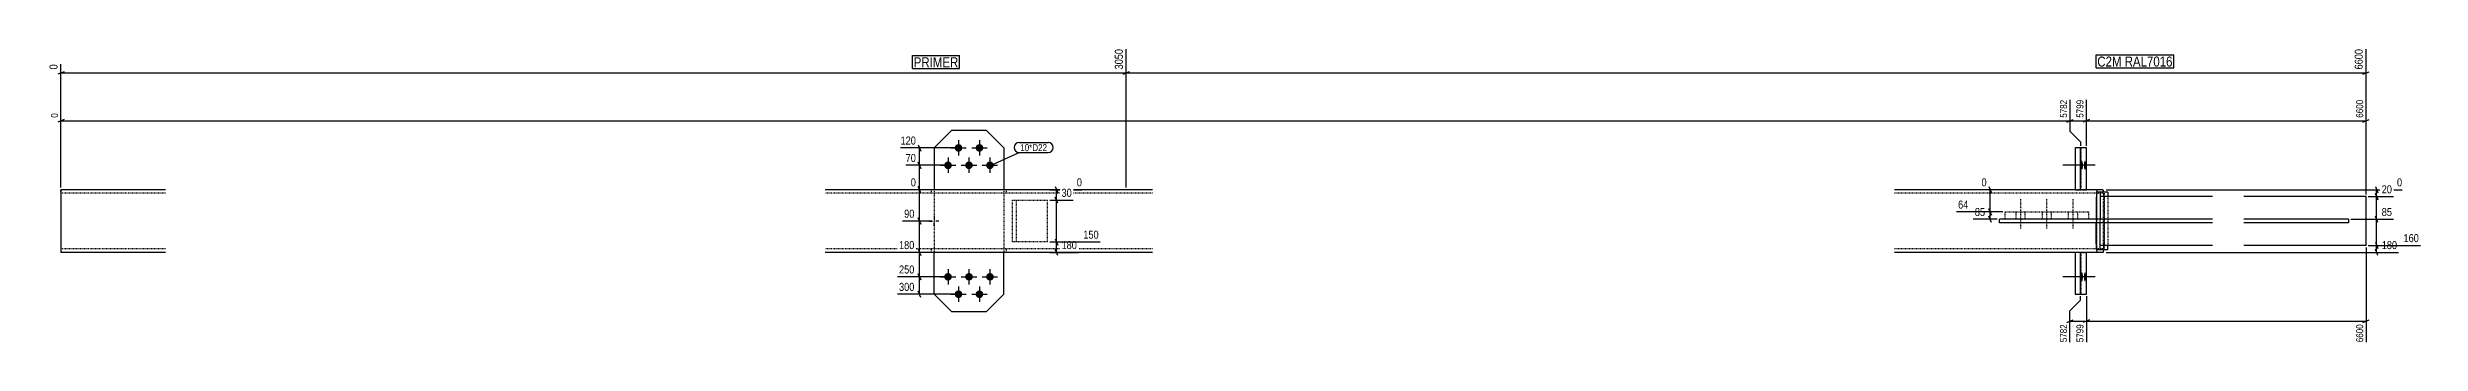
# Model space of a CAD drawing. Header units: millimetres. Extents: x 38 to 39268, y 10 to 1241.
# Drawn here: x 17901 to 24695, y 10 to 860 of the extents above; entities that cross this region are included whole.
import ezdxf

# ---------------------------------------------------------------- set-up
doc = ezdxf.new("R2010")
doc.units = ezdxf.units.MM
doc.linetypes.add('DXK_LINE_DOT2', pattern=[3.9198, 1.9599, -1.9599])
for name, color, linetype in [('MÅLSÆTNING', 7, 'Continuous'), ('STÅL', 7, 'Continuous'), ('TEKST', 7, 'Continuous')]:
    doc.layers.add(name, color=color, linetype=linetype)
doc.styles.add('Arial Narrow', font='ARIALN.TTF', dxfattribs={"height": 0.2})

msp = doc.modelspace()

# ---------------------------------------------------------------- hatches: boundary and pattern name
at = {"layer": 'STÅL', "linetype": 'Continuous'}
for points in [[(20509.2, 583, -1), (20509.2, 561, -1)], [(20569.2, 583, -1), (20569.2, 561, -1)], [(20479.2, 533, -1), (20479.2, 511, -1)], [(20539.2, 533, -1), (20539.2, 511, -1)], [(20599.2, 533, -1), (20599.2, 511, -1)], [(23722.8, 522), (23722.8, 524.7), (23723, 527.3), (23723.3, 529.6), (23723.7, 531.6), (23724.2, 533.2), (23724.8, 534.3), (23725.3, 534.9), (23725.9, 534.9), (23726.5, 534.3), (23727.1, 533.2), (23727.6, 531.6), (23728, 529.6), (23728.3, 527.3), (23728.5, 524.7), (23728.5, 522), (23728.5, 519.3), (23728.3, 516.7), (23728, 514.3), (23727.6, 512.3), (23727.1, 510.7), (23726.5, 509.6), (23725.9, 509), (23725.3, 509), (23724.8, 509.6), (23724.2, 510.7), (23723.7, 512.3), (23723.3, 514.3), (23723, 516.7), (23722.8, 519.3)], [(23731.3, 522), (23731.4, 524.7), (23731.6, 527.3), (23731.9, 529.6), (23732.3, 531.6), (23732.8, 533.2), (23733.3, 534.3), (23733.9, 534.9), (23734.5, 534.9), (23735.1, 534.3), (23735.6, 533.2), (23736.1, 531.6), (23736.5, 529.6), (23736.8, 527.3), (23736.9, 524.7), (23737, 522), (23736.9, 519.3), (23736.8, 516.7), (23736.5, 514.3), (23736.1, 512.3), (23735.6, 510.7), (23735.1, 509.6), (23734.5, 509), (23733.9, 509), (23733.3, 509.6), (23732.8, 510.7), (23732.3, 512.3), (23731.9, 514.3), (23731.6, 516.7), (23731.4, 519.3)], [(20479.2, 213, -1), (20479.2, 191, -1)], [(20539.2, 213, -1), (20539.2, 191, -1)], [(20599.2, 213, -1), (20599.2, 191, -1)], [(23722.8, 202), (23722.8, 204.7), (23723, 207.3), (23723.3, 209.6), (23723.7, 211.6), (23724.2, 213.2), (23724.8, 214.3), (23725.3, 214.9), (23725.9, 214.9), (23726.5, 214.3), (23727.1, 213.2), (23727.6, 211.6), (23728, 209.6), (23728.3, 207.3), (23728.5, 204.7), (23728.5, 202), (23728.5, 199.3), (23728.3, 196.7), (23728, 194.3), (23727.6, 192.3), (23727.1, 190.7), (23726.5, 189.6), (23725.9, 189), (23725.3, 189), (23724.8, 189.6), (23724.2, 190.7), (23723.7, 192.3), (23723.3, 194.3), (23723, 196.7), (23722.8, 199.3)], [(23731.3, 202), (23731.4, 204.7), (23731.6, 207.3), (23731.9, 209.6), (23732.3, 211.6), (23732.8, 213.2), (23733.3, 214.3), (23733.9, 214.9), (23734.5, 214.9), (23735.1, 214.3), (23735.6, 213.2), (23736.1, 211.6), (23736.5, 209.6), (23736.8, 207.3), (23736.9, 204.7), (23737, 202), (23736.9, 199.3), (23736.8, 196.7), (23736.5, 194.3), (23736.1, 192.3), (23735.6, 190.7), (23735.1, 189.6), (23734.5, 189), (23733.9, 189), (23733.3, 189.6), (23732.8, 190.7), (23732.3, 192.3), (23731.9, 194.3), (23731.6, 196.7), (23731.4, 199.3)], [(20509.2, 163, -1), (20509.2, 141, -1)], [(20569.2, 163, -1), (20569.2, 141, -1)]]:
    msp.add_hatch(color=96, dxfattribs=at).paths.add_polyline_path(points)

# ---------------------------------------------------------------- linework, layer by layer
at = {"layer": 'MÅLSÆTNING', "color": 7, "linetype": 'Continuous'}
for p, q in [((20989.2, 458), (20989.2, 855.7)), ((17948.2, 790.6), (17930.2, 783.4)), ((17939.2, 787), (20989.2, 787)), ((20980.2, 783.4), (20998.2, 790.6)), ((24530.2, 783.4), (24548.2, 790.6)), ((23691.4, 709.8), (23691.4, 619.6)), ((23738.4, 578), (23738.4, 709.8)), ((24539.2, 438), (24539.2, 709.8)), ((17948.2, 653.2), (17930.2, 646)), ((17939.2, 458), (17939.2, 671.4)), ((17939.2, 649.6), (23691.4, 649.6)), ((23682.4, 646), (23700.4, 653.2)), ((23691.4, 619.6), (23721.4, 589.6)), ((23691.4, 619.6), (23721.4, 589.6)), ((23747.4, 653.2), (23729.4, 646)), ((24530.2, 646), (24548.2, 653.2)), ((23721.4, 589.6), (23721.4, 578)), ((23721.4, 589.6), (23721.4, 578)), ((20473.2, 522), (20357.9, 522)), ((20393.8, 531), (20401, 513)), ((20397.4, 452), (20397.4, 522)), ((20433.2, 452), (20372.6, 452)), ((20433.2, 452), (20372.6, 452)), ((20401, 443), (20393.8, 461)), ((20401, 443), (20393.8, 461)), ((20770.2, 452), (20862.5, 452)), ((20770.2, 422), (20837.9, 422)), ((20770.2, 422), (20837.9, 422)), ((20786.1, 461), (20793.3, 443)), ((20793.3, 413), (20786.1, 431)), ((20793.3, 413), (20786.1, 431)), ((20789.7, 422), (20789.7, 452)), ((23459.3, 461), (23466.5, 443)), ((23794.9, 452), (24642.3, 452)), ((24545.2, 432), (24617.7, 432)), ((24565.9, 461), (24573.1, 443)), ((24573.1, 423), (24565.9, 441)), ((24565.9, 441), (24573.1, 423)), ((24569.5, 432), (24569.5, 452)), ((24569.5, 367), (24569.5, 432)), ((20433.2, 362), (20349.2, 362)), ((20401, 353), (20393.8, 371)), ((23499.6, 388.2), (23366.7, 388.2)), ((23483.2, 367), (23414.7, 367)), ((23459.3, 397.2), (23466.5, 379.2)), ((23466.5, 358), (23459.3, 376)), ((23462.9, 367), (23462.9, 388.2)), ((24495.2, 367), (24617.7, 367)), ((24495.2, 367), (24617.7, 367)), ((24573.1, 358), (24565.9, 376)), ((24573.1, 358), (24565.9, 376)), ((20770.2, 302), (20914.9, 302)), ((20770.2, 272), (20852.5, 272)), ((20786.1, 311), (20793.3, 293)), ((20793.3, 263), (20786.1, 281)), ((20789.7, 272), (20789.7, 302)), ((23794.9, 272), (24632.3, 272)), ((24539.2, 286), (24539.2, 14.4)), ((24545.2, 292), (24694.7, 292)), ((24565.9, 301), (24573.1, 283)), ((24573.1, 263), (24565.9, 281)), ((24569.5, 272), (24569.5, 292)), ((20393.8, 211), (20401, 193)), ((20473.2, 202), (20334.6, 202)), ((20503.2, 152), (20334.6, 152)), ((20401, 143), (20393.8, 161)), ((20397.4, 152), (20397.4, 202)), ((23721.4, 134.6), (23721.4, 146)), ((23738.4, 146), (23738.4, 14.4)), ((23738.4, 146), (23738.4, 14.4)), ((23682.4, 71), (23700.4, 78.2)), ((23691.4, 104.6), (23721.4, 134.6)), ((23691.4, 14.4), (23691.4, 104.6)), ((23691.4, 74.6), (23738.4, 74.6)), ((23747.4, 78.2), (23729.4, 71)), ((23747.4, 78.2), (23729.4, 71)), ((23738.4, 74.6), (24539.2, 74.6)), ((24530.2, 71), (24548.2, 78.2))]:
    msp.add_line(p, q, dxfattribs=at)
at = {"layer": 'STÅL', "color": 2, "linetype": 'Continuous'}
for p, q in [((20489.2, 622), (20439.2, 572)), ((20589.2, 622), (20489.2, 622)), ((20639.2, 572), (20589.2, 622)), ((20439.2, 572), (20439.2, 452)), ((20639.2, 572), (20639.2, 452)), ((23738.4, 572), (23706.5, 572)), ((23706.5, 572), (23706.5, 452)), ((23721.4, 452), (23721.4, 572)), ((23738.4, 452), (23738.4, 572)), ((17939.2, 452), (17939.2, 427)), ((18239.2, 452), (17939.2, 452)), ((17939.2, 427), (17939.2, 297)), ((21064.2, 452), (20127.2, 452)), ((23706.5, 452), (23189.2, 452)), ((23706.5, 452), (23721.4, 452)), ((23722, 452), (23721.4, 452)), ((23785.9, 452), (23722, 452)), ((23767.1, 436.5), (23766.8, 427)), ((23766.8, 427), (23766.8, 367)), ((23767.7, 444.7), (23767.1, 436.5)), ((23768.7, 450.1), (23767.7, 444.7)), ((23799.7, 444.5), (23767.8, 444.5)), ((23767.8, 444.5), (23767.8, 367)), ((23769.9, 452), (23768.7, 450.1)), ((23777.7, 444.5), (23777.7, 367)), ((24099.7, 432), (23777.9, 432)), ((23777.9, 432), (23777.9, 367)), ((23787, 450.1), (23785.9, 452)), ((23788, 444.7), (23787, 450.1)), ((23788, 444.5), (23788, 444.7)), ((23799.7, 444.5), (23799.7, 432)), ((24539.2, 432), (24189.2, 432)), ((24539.2, 292), (24539.2, 432)), ((23489.2, 357), (23489.2, 367)), ((24099.7, 367), (23489.2, 367)), ((24099.7, 357), (23489.2, 357)), ((23766.8, 297), (23766.8, 357)), ((23767.8, 279.5), (23767.8, 357)), ((23777.7, 279.5), (23777.7, 357)), ((23777.9, 292), (23777.9, 357)), ((24489.2, 367), (24189.2, 367)), ((24489.2, 357), (24189.2, 357)), ((24489.2, 367), (24489.2, 357)), ((17939.2, 297), (17939.2, 272)), ((18239.2, 272), (17939.2, 272)), ((21064.2, 272), (20127.2, 272)), ((20439.2, 152), (20439.2, 272)), ((20639.2, 152), (20639.2, 272)), ((23706.5, 272), (23189.2, 272)), ((23706.5, 272), (23706.5, 152)), ((23721.4, 272), (23706.5, 272)), ((23722, 272), (23721.4, 272)), ((23721.4, 152), (23721.4, 272)), ((23785.9, 272), (23722, 272)), ((23738.4, 152), (23738.4, 272)), ((23766.8, 297), (23767.1, 287.4)), ((23767.1, 287.4), (23767.7, 279.3)), ((23767.7, 279.3), (23768.7, 273.9)), ((23799.7, 279.5), (23767.8, 279.5)), ((23768.7, 273.9), (23769.9, 272)), ((24099.7, 292), (23777.9, 292)), ((23785.9, 272), (23787, 273.9)), ((23787, 273.9), (23788, 279.3)), ((23788, 279.3), (23788, 279.5)), ((23799.7, 279.5), (23799.7, 292)), ((24539.2, 292), (24189.2, 292)), ((20489.2, 102), (20439.2, 152)), ((20589.2, 102), (20639.2, 152)), ((23706.5, 152), (23738.4, 152)), ((20489.2, 102), (20589.2, 102))]:
    msp.add_line(p, q, dxfattribs=at)
at = {"layer": 'STÅL', "color": 96, "linetype": 'Continuous'}
for p, q in [((20479.2, 544), (20479.2, 500)), ((20487.2, 572), (20531.2, 572)), ((20509.2, 594), (20509.2, 550)), ((20539.2, 544), (20539.2, 500)), ((20547.2, 572), (20591.2, 572)), ((20569.2, 594), (20569.2, 550)), ((20599.2, 544), (20599.2, 500)), ((20457.2, 522), (20501.2, 522)), ((20517.2, 522), (20561.2, 522)), ((20577.2, 522), (20621.2, 522)), ((23755.4, 522), (23671.1, 522)), ((23764, 522), (23679.6, 522)), ((20425.2, 362), (20434.5, 362)), ((20439.2, 376), (20439.2, 366.7)), ((20439.2, 348), (20439.2, 357.3)), ((20453.2, 362), (20443.8, 362)), ((20479.2, 224), (20479.2, 180)), ((20539.2, 224), (20539.2, 180)), ((20599.2, 224), (20599.2, 180)), ((20457.2, 202), (20501.2, 202)), ((20487.2, 152), (20531.2, 152)), ((20509.2, 174), (20509.2, 130)), ((20517.2, 202), (20561.2, 202)), ((20547.2, 152), (20591.2, 152)), ((20569.2, 174), (20569.2, 130)), ((20577.2, 202), (20621.2, 202)), ((23755.4, 202), (23671.1, 202)), ((23764, 202), (23679.6, 202))]:
    msp.add_line(p, q, dxfattribs=at)
at = {"layer": 'STÅL', "color": 7, "linetype": 'DXK_LINE_DOT2'}
for p, q in [((23723.6, 452), (23723.6, 572)), ((17939.2, 444.7), (17939.2, 452)), ((18239.2, 442), (17939.2, 442)), ((21064.2, 442), (20127.2, 442)), ((20432.2, 442), (20432.2, 452)), ((20439.2, 452), (20439.2, 272)), ((20639.2, 452), (20639.2, 272)), ((20646.2, 442), (20646.2, 452)), ((20664.2, 302), (20664.2, 422)), ((20664.2, 422), (20764.2, 422)), ((20674.2, 422), (20674.2, 302)), ((20764.2, 302), (20764.2, 422)), ((23785.9, 442), (23189.2, 442)), ((23721.4, 452), (23706.5, 452)), ((23721.4, 452), (23738.4, 452)), ((23768.1, 427), (23768.2, 432.7)), ((23768.1, 297), (23768.1, 427)), ((23768.2, 432.7), (23768.6, 437.6)), ((23768.6, 437.6), (23769.2, 440.8)), ((23769.2, 440.8), (23769.9, 442)), ((23785.9, 442), (23786.6, 440.8)), ((23786.6, 440.8), (23787.2, 437.6)), ((23787.2, 437.6), (23787.6, 432.7)), ((23787.6, 432.7), (23787.7, 427)), ((23787.7, 297), (23787.7, 427)), ((23788.7, 436.5), (23788, 444.5)), ((23788.9, 427), (23788.7, 436.5)), ((23788.9, 297), (23788.9, 427)), ((23789.8, 279.5), (23789.8, 444.5)), ((23799.7, 432), (23799.7, 292)), ((23505.6, 368.2), (23505.6, 388.2)), ((23505.6, 388.2), (23745.6, 388.2)), ((23505.6, 368.2), (23745.6, 368.2)), ((23745.6, 368.2), (23745.6, 388.2)), ((23766.8, 367), (23766.8, 357)), ((23767.8, 367), (23767.8, 357)), ((23777.7, 367), (23777.7, 357)), ((23777.9, 357), (23777.9, 367)), ((18239.2, 282), (17939.2, 282)), ((21064.2, 282), (20127.2, 282)), ((20432.2, 272), (20432.2, 282)), ((20646.2, 272), (20646.2, 282)), ((20764.2, 302), (20664.2, 302)), ((23785.9, 282), (23189.2, 282)), ((23721.4, 272), (23706.5, 272)), ((23721.4, 272), (23738.4, 272)), ((23723.6, 152), (23723.6, 272)), ((23768.2, 291.2), (23768.1, 297)), ((23768.6, 286.4), (23768.2, 291.2)), ((23769.2, 283.1), (23768.6, 286.4)), ((23769.9, 282), (23769.2, 283.1)), ((23786.6, 283.1), (23785.9, 282)), ((23787.2, 286.4), (23786.6, 283.1)), ((23787.6, 291.2), (23787.2, 286.4)), ((23787.7, 297), (23787.6, 291.2)), ((23788, 279.5), (23788.7, 287.4)), ((23788.7, 287.4), (23788.9, 297))]:
    msp.add_line(p, q, dxfattribs=at)
at = {"layer": 'STÅL', "color": 96, "linetype": 'DXK_LINE_DOT2'}
for p, q in [((23550.6, 340.7), (23550.6, 425.7)), ((23625.6, 340.7), (23625.6, 425.7)), ((23700.6, 340.7), (23700.6, 425.7)), ((23537.6, 368.2), (23537.6, 388.2)), ((23563.6, 368.2), (23563.6, 388.2)), ((23612.6, 368.2), (23612.6, 388.2)), ((23638.6, 368.2), (23638.6, 388.2)), ((23687.6, 368.2), (23687.6, 388.2)), ((23713.6, 368.2), (23713.6, 388.2))]:
    msp.add_line(p, q, dxfattribs=at)

# ---------------------------------------------------------------- wipeouts: each hides what was drawn before it
at = {"color": 0}
msp.add_wipeout([(20762.7, 562.6), (20762.7, 583.6), (20686, 583.6), (20686, 562.6)], dxfattribs=at).dxf.layer = 'TEKST'

# ---------------------------------------------------------------- next in the draw order: wipeouts: each hides what was drawn before it
at = {"color": 0, "linetype": 'Continuous'}
for points, layer in [([(20984.4, 860.5), (20950.8, 860.5), (20950.8, 792.4), (20984.4, 792.4)], 'MÅLSÆTNING'), ([(23687.2, 714), (23657.8, 714), (23657.8, 654.4), (23687.2, 654.4)], 'MÅLSÆTNING'), ([(17935, 675.6), (17905.6, 675.6), (17905.6, 654.4), (17935, 654.4)], 'MÅLSÆTNING'), ([(20392, 526.8), (20392, 560.4), (20353.1, 560.4), (20353.1, 526.8)], 'MÅLSÆTNING'), ([(20867.3, 456.8), (20867.3, 490.4), (20843.1, 490.4), (20843.1, 456.8)], 'MÅLSÆTNING'), ([(24647.1, 456.8), (24647.1, 490.4), (24622.9, 490.4), (24622.9, 456.8)], 'MÅLSÆTNING'), ([(23405.2, 393), (23405.2, 426.6), (23366.3, 426.6), (23366.3, 393)], 'MÅLSÆTNING'), ([(20915.3, 306.8), (20915.3, 340.4), (20861.8, 340.4), (20861.8, 306.8)], 'MÅLSÆTNING'), ([(24695.1, 296.8), (24695.1, 330.4), (24641.6, 330.4), (24641.6, 296.8)], 'MÅLSÆTNING'), ([(20387.6, 206.8), (20387.6, 240.4), (20334.1, 240.4), (20334.1, 206.8)], 'MÅLSÆTNING'), ([(23734.2, 69.8), (23704.8, 69.8), (23704.8, 10.2), (23734.2, 10.2)], 'MÅLSÆTNING'), ([(24535, 69.8), (24505.6, 69.8), (24505.6, 10.2), (24535, 10.2)], 'MÅLSÆTNING'), ([(20508.8, 803.3), (20508.8, 833.3), (20381, 833.3), (20381, 803.3)], 'TEKST')]:
    msp.add_wipeout(points, dxfattribs=at).dxf.layer = layer
at = {"color": 0}
msp.add_wipeout([(20762.7, 562.6), (20762.7, 583.6), (20686, 583.6), (20686, 562.6)], dxfattribs=at).dxf.layer = 'TEKST'

# ---------------------------------------------------------------- next in the draw order: linework, layer by layer
at = {"layer": 'MÅLSÆTNING', "color": 7, "linetype": 'Continuous'}
for p, q in [((20989.2, 458), (20989.2, 855.7)), ((17939.2, 458), (17939.2, 811.8)), ((20998.2, 790.6), (20980.2, 783.4)), ((20989.2, 787), (24539.2, 787)), ((23691.4, 709.8), (23691.4, 619.6)), ((23682.4, 646), (23700.4, 653.2)), ((23691.4, 649.6), (23738.4, 649.6)), ((20503.2, 572), (20343.3, 572)), ((20393.8, 581), (20401, 563)), ((20397.4, 522), (20397.4, 572)), ((20473.2, 522), (20357.9, 522)), ((20401, 513), (20393.8, 531)), ((23500.8, 452), (23438.1, 452)), ((24545.2, 432), (24617.7, 432)), ((20433.2, 272), (20334.6, 272)), ((20393.8, 281), (20401, 263))]:
    msp.add_line(p, q, dxfattribs=at)
at = {"layer": 'TEKST', "color": 7, "linetype": 'Continuous'}
for p, q in [((20377.4, 836.9), (20512.4, 836.9)), ((20377.4, 799.7), (20377.4, 836.9)), ((20512.4, 799.7), (20512.4, 836.9)), ((20377.4, 799.7), (20512.4, 799.7)), ((20600.9, 521.3), (20682.4, 559)), ((20682.4, 587.2), (20766.3, 587.2)), ((20682.4, 559), (20766.3, 559))]:
    msp.add_line(p, q, dxfattribs=at)
for centre, start, end in [((20682.4, 573.1), 90, 270), ((20766.3, 573.1), 270, 90)]:
    msp.add_arc(centre, 14.1, start, end, dxfattribs=at)

# ---------------------------------------------------------------- next in the draw order: texts
at = {"layer": 'MÅLSÆTNING', "color": 3, "linetype": 'Continuous', "style": 'Arial Narrow'}
for s, height, p in [('3050', 22.91, (20979.6, 797.2)), ('5782', 20.04, (23683, 658.6)), ('0', 20, (17930.8, 658.6)), ('6600', 20.04, (24530.8, 14.4))]:
    msp.add_text(s, height=height, rotation=90.00021, dxfattribs=at).set_placement(p)
for s, height, p in [('70', 22.91, (20357.9, 531.6)), ('0', 22.9, (20847.9, 461.6)), ('0', 22.9, (24627.7, 461.6))]:
    msp.add_text(s, height=height, dxfattribs=at).set_placement(p)
at = {"layer": 'TEKST', "color": 3, "linetype": 'Continuous', "style": 'Arial Narrow'}
msp.add_text('PRIMER', height=28.63, dxfattribs=at).set_placement((20381, 803.3))
at = {"layer": 'TEKST', "color": 3, "style": 'Arial Narrow'}
msp.add_text('10*D22', height=20.04, dxfattribs=at).set_placement((20686, 562.6))

# ---------------------------------------------------------------- next in the draw order: wipeouts: each hides what was drawn before it
at = {"color": 0, "linetype": 'Continuous'}
for points in [[(23453.2, 371.8), (23453.2, 405.4), (23414.3, 405.4), (23414.3, 371.8)], [(20852.9, 276.8), (20852.9, 310.4), (20799.4, 310.4), (20799.4, 276.8)], [(24632.7, 276.8), (24632.7, 310.4), (24579.2, 310.4), (24579.2, 276.8)], [(20387.6, 156.8), (20387.6, 190.4), (20334.1, 190.4), (20334.1, 156.8)], [(23687.2, 69.8), (23657.8, 69.8), (23657.8, 10.2), (23687.2, 10.2)]]:
    msp.add_wipeout(points, dxfattribs=at).dxf.layer = 'MÅLSÆTNING'

# ---------------------------------------------------------------- next in the draw order: linework, layer by layer
at = {"layer": 'MÅLSÆTNING', "color": 7, "linetype": 'Continuous'}
for p, q in [((20789.7, 302), (20789.7, 422)), ((23462.9, 388.2), (23462.9, 452)), ((23499.6, 388.2), (23366.7, 388.2)), ((23466.5, 379.2), (23459.3, 397.2)), ((24569.5, 292), (24569.5, 367)), ((20397.4, 202), (20397.4, 272)), ((20770.2, 302), (20914.9, 302)), ((20786.1, 311), (20793.3, 293)), ((24545.2, 292), (24694.7, 292)), ((24565.9, 301), (24573.1, 283)), ((20401, 193), (20393.8, 211)), ((20473.2, 202), (20334.6, 202))]:
    msp.add_line(p, q, dxfattribs=at)

# ---------------------------------------------------------------- next in the draw order: texts
at = {"layer": 'MÅLSÆTNING', "color": 3, "linetype": 'Continuous', "style": 'Arial Narrow'}
for s, p in [('64', (23371.1, 397.8)), ('85', (23419.1, 376.6)), ('180', (20804.2, 281.6)), ('150', (20866.6, 311.6)), ('180', (24584, 281.6)), ('160', (24646.4, 301.6)), ('250', (20338.9, 211.6)), ('300', (20338.9, 161.6))]:
    msp.add_text(s, height=22.91, dxfattribs=at).set_placement(p)
for s, p in [('5782', (23683, 14.4)), ('5799', (23730, 14.4))]:
    msp.add_text(s, height=20.04, rotation=90.00021, dxfattribs=at).set_placement(p)

# ---------------------------------------------------------------- next in the draw order: wipeouts: each hides what was drawn before it
at = {"color": 0, "linetype": 'Continuous'}
for points, layer in [([(17934.4, 816.6), (17900.8, 816.6), (17900.8, 792.4), (17934.4, 792.4)], 'MÅLSÆTNING'), ([(23734.2, 714), (23704.8, 714), (23704.8, 654.4), (23734.2, 654.4)], 'MÅLSÆTNING'), ([(20392, 576.8), (20392, 610.4), (20338.5, 610.4), (20338.5, 576.8)], 'MÅLSÆTNING'), ([(24618.1, 436.8), (24618.1, 470.4), (24579.2, 470.4), (24579.2, 436.8)], 'MÅLSÆTNING'), ([(23985.3, 805.4), (23985.3, 835.4), (23769.7, 835.4), (23769.7, 805.4)], 'TEKST')]:
    msp.add_wipeout(points, dxfattribs=at).dxf.layer = layer

# ---------------------------------------------------------------- next in the draw order: linework, layer by layer
at = {"layer": 'MÅLSÆTNING', "color": 7, "linetype": 'Continuous'}
for p, q in [((23738.4, 578), (23738.4, 709.8)), ((23747.4, 653.2), (23729.4, 646)), ((23738.4, 649.6), (24539.2, 649.6))]:
    msp.add_line(p, q, dxfattribs=at)
at = {"layer": 'TEKST', "color": 7, "linetype": 'Continuous'}
for p, q in [((23766.1, 839), (23988.9, 839)), ((23766.1, 801.8), (23766.1, 839)), ((23988.9, 801.8), (23988.9, 839)), ((23766.1, 801.8), (23988.9, 801.8))]:
    msp.add_line(p, q, dxfattribs=at)

# ---------------------------------------------------------------- next in the draw order: texts
at = {"layer": 'MÅLSÆTNING', "color": 3, "linetype": 'Continuous', "style": 'Arial Narrow'}
for s, height, p in [('0', 22.9, (17929.6, 797.2)), ('5799', 20.04, (23730, 658.6))]:
    msp.add_text(s, height=height, rotation=90.00021, dxfattribs=at).set_placement(p)
for s, p in [('120', (20343.3, 581.6)), ('20', (24584, 441.6))]:
    msp.add_text(s, height=22.91, dxfattribs=at).set_placement(p)
at = {"layer": 'TEKST', "color": 3, "linetype": 'Continuous', "style": 'Arial Narrow'}
msp.add_text('C2M RAL7016', height=28.633, dxfattribs=at).set_placement((23769.7, 805.4))

# ---------------------------------------------------------------- next in the draw order: wipeouts: each hides what was drawn before it
at = {"color": 0, "linetype": 'Continuous'}
for points in [[(23457.5, 456.8), (23457.5, 490.4), (23433.3, 490.4), (23433.3, 456.8)], [(20838.3, 426.8), (20838.3, 460.4), (20799.4, 460.4), (20799.4, 426.8)], [(24618.1, 371.8), (24618.1, 405.4), (24579.2, 405.4), (24579.2, 371.8)], [(20387.6, 276.8), (20387.6, 310.4), (20334.1, 310.4), (20334.1, 276.8)]]:
    msp.add_wipeout(points, dxfattribs=at).dxf.layer = 'MÅLSÆTNING'

# ---------------------------------------------------------------- next in the draw order: linework, layer by layer
at = {"layer": 'MÅLSÆTNING', "color": 7, "linetype": 'Continuous'}
for p, q in [((20397.4, 272), (20397.4, 362)), ((20433.2, 272), (20334.6, 272)), ((20393.8, 281), (20401, 263))]:
    msp.add_line(p, q, dxfattribs=at)

# ---------------------------------------------------------------- next in the draw order: texts
at = {"layer": 'MÅLSÆTNING', "color": 3, "linetype": 'Continuous', "style": 'Arial Narrow'}
for s, height, p in [('0', 22.9, (23438.1, 461.6)), ('30', 22.91, (20804.2, 431.6)), ('85', 22.91, (24584, 376.6)), ('180', 22.91, (20338.9, 281.6))]:
    msp.add_text(s, height=height, dxfattribs=at).set_placement(p)

# ---------------------------------------------------------------- next in the draw order: wipeouts: each hides what was drawn before it
at = {"color": 0, "linetype": 'Continuous'}
msp.add_wipeout([(24535, 714), (24505.6, 714), (24505.6, 654.4), (24535, 654.4)], dxfattribs=at).dxf.layer = 'MÅLSÆTNING'

# ---------------------------------------------------------------- next in the draw order: linework, layer by layer
at = {"layer": 'MÅLSÆTNING', "color": 7, "linetype": 'Continuous'}
msp.add_line((24539.2, 438), (24539.2, 855.7), dxfattribs=at)

# ---------------------------------------------------------------- next in the draw order: texts
at = {"layer": 'MÅLSÆTNING', "color": 3, "linetype": 'Continuous', "style": 'Arial Narrow'}
msp.add_text('6600', height=20.04, rotation=90.00021, dxfattribs=at).set_placement((24530.8, 658.6))

# ---------------------------------------------------------------- next in the draw order: wipeouts: each hides what was drawn before it
at = {"color": 0, "linetype": 'Continuous'}
msp.add_wipeout([(20387.6, 366.8), (20387.6, 400.4), (20348.8, 400.4), (20348.8, 366.8)], dxfattribs=at).dxf.layer = 'MÅLSÆTNING'

# ---------------------------------------------------------------- next in the draw order: linework, layer by layer
at = {"layer": 'MÅLSÆTNING', "color": 7, "linetype": 'Continuous'}
for p, q in [((20397.4, 362), (20397.4, 452)), ((20433.2, 362), (20349.2, 362)), ((20393.8, 371), (20401, 353))]:
    msp.add_line(p, q, dxfattribs=at)

# ---------------------------------------------------------------- next in the draw order: texts
at = {"layer": 'MÅLSÆTNING', "color": 3, "linetype": 'Continuous', "style": 'Arial Narrow'}
msp.add_text('90', height=22.91, dxfattribs=at).set_placement((20353.6, 371.6))

# ---------------------------------------------------------------- next in the draw order: wipeouts: each hides what was drawn before it
at = {"color": 0, "linetype": 'Continuous'}
msp.add_wipeout([(24534.4, 860.5), (24500.8, 860.5), (24500.8, 792.4), (24534.4, 792.4)], dxfattribs=at).dxf.layer = 'MÅLSÆTNING'

# ---------------------------------------------------------------- next in the draw order: texts
at = {"layer": 'MÅLSÆTNING', "color": 3, "linetype": 'Continuous', "style": 'Arial Narrow'}
msp.add_text('6600', height=22.91, rotation=90.00021, dxfattribs=at).set_placement((24529.6, 797.2))

# ---------------------------------------------------------------- next in the draw order: wipeouts: each hides what was drawn before it
at = {"color": 0, "linetype": 'Continuous'}
msp.add_wipeout([(20392, 456.8), (20392, 490.4), (20367.8, 490.4), (20367.8, 456.8)], dxfattribs=at).dxf.layer = 'MÅLSÆTNING'

# ---------------------------------------------------------------- next in the draw order: texts
at = {"layer": 'MÅLSÆTNING', "color": 3, "linetype": 'Continuous', "style": 'Arial Narrow'}
msp.add_text('0', height=22.9, dxfattribs=at).set_placement((20372.6, 461.6))

doc.saveas('drawing.dxf')
